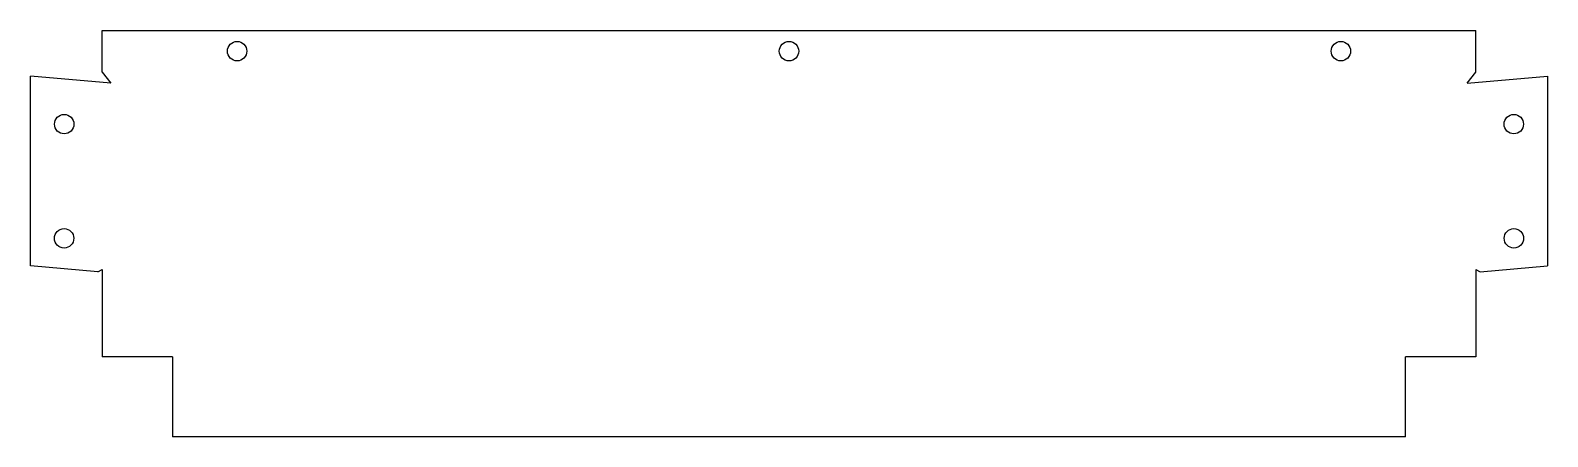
# Model space of a CAD drawing. Header units: millimetres. Extents: x -199 to 199, y -41 to 65.
import ezdxf

# ---------------------------------------------------------------- set-up
doc = ezdxf.new("R2010")
doc.units = ezdxf.units.MM

msp = doc.modelspace()

# ---------------------------------------------------------------- linework, layer by layer
at = {"color": 7, "linetype": 'Continuous', "lineweight": 25}
for p, q in [((-180.5, 54.4), (-180.5, 65.4)), ((-180.5, 65.4), (180.5, 65.4)), ((180.5, 54.4), (180.5, 65.4)), ((-199.33, 3.53), (-199.33, 53.39)), ((-178.18, 51.54), (-199.33, 53.39)), ((-180.5, 54.4), (-178.18, 51.54)), ((178.18, 51.54), (180.5, 54.4)), ((178.18, 51.54), (199.33, 53.39)), ((199.33, 53.39), (199.33, 3.53)), ((-181.59, 1.98), (-199.33, 3.53)), ((-181.59, 1.98), (-180.5, 2.52)), ((-180.5, 2.52), (-180.5, -20.44)), ((180.5, 2.52), (181.59, 1.98)), ((180.5, 2.52), (180.5, -20.44)), ((181.59, 1.98), (199.33, 3.53)), ((-162, -20.44), (-180.5, -20.44)), ((-162, -20.44), (-162, -41.38)), ((180.5, -20.44), (162, -20.44)), ((162, -41.38), (162, -20.44)), ((162, -41.38), (-162, -41.38))]:
    msp.add_line(p, q, dxfattribs=at)
for centre in [(-145, 59.93), (0, 59.93), (145, 59.93), (-190.44, 40.75), (190.44, 40.75), (-190.46, 10.75), (190.46, 10.75)]:
    msp.add_circle(centre, 2.55, dxfattribs=at)

doc.saveas('drawing.dxf')
